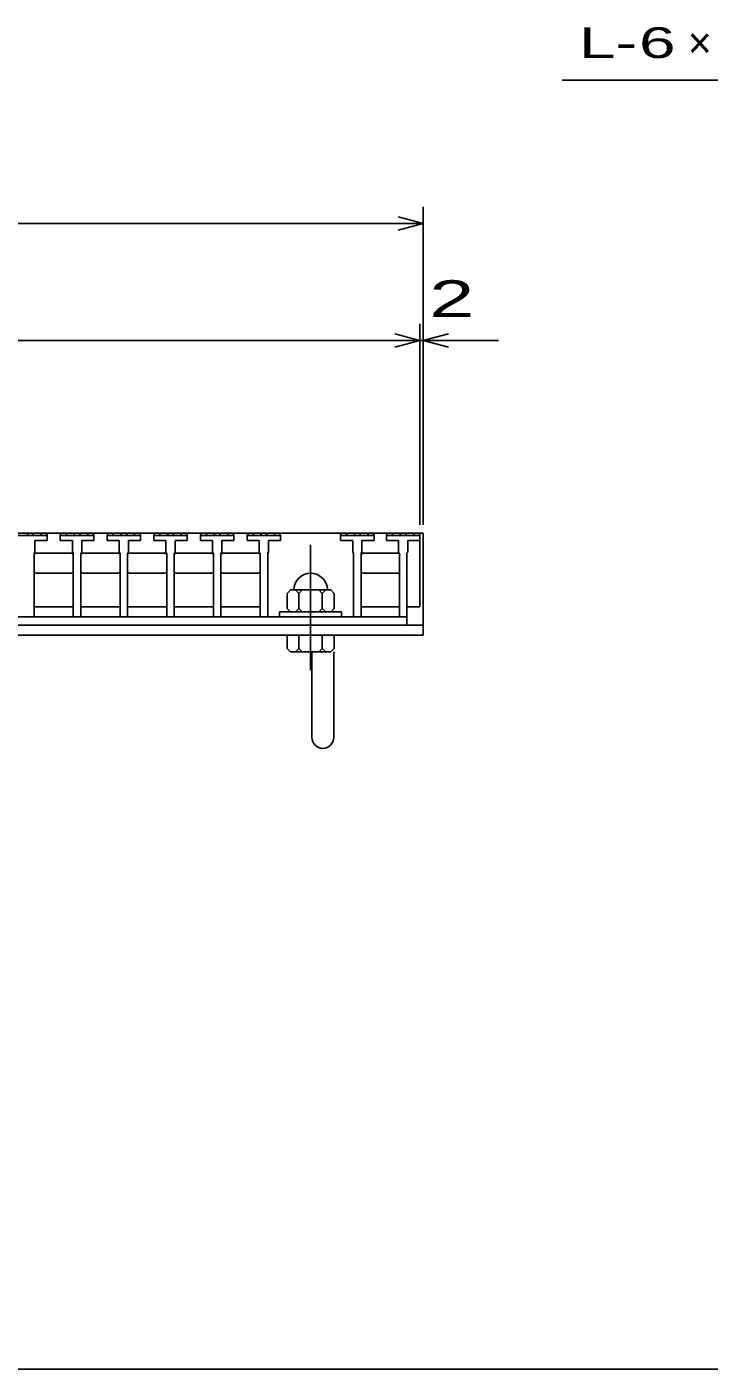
# Model space of a CAD drawing. Units: millimetres, scale not verified. Extents: x -1820 to 1731, y -1282 to 1054.
# Drawn here: x -587 to -179, y -1146 to -345 of the extents above; entities that cross this region are included whole.
import ezdxf
from ezdxf.enums import TextEntityAlignment as Align

# ---------------------------------------------------------------- set-up
doc = ezdxf.new("R2010")
doc.units = ezdxf.units.MM
doc.header["$LTSCALE"] = 10
doc.linetypes.add('CHAIN', pattern=[18.5, 12, -1.5, 3.5, -1.5])
for name, color, linetype, lineweight in [('0_2', 150, 'Continuous', 25), ('16', 3, 'Continuous', 25), ('19', 6, 'Continuous', 25), ('22', 2, 'Continuous', 25)]:
    doc.layers.add(name, color=color, linetype=linetype, lineweight=lineweight)
doc.styles.add('ベクトル', font='')
doc.styles.get('ベクトル').set_extended_font_data('ベクトル')

msp = doc.modelspace()

# ---------------------------------------------------------------- linework, layer by layer
at = {"layer": '0_2'}
msp.add_line((1731, -1146.5), (-1729, -1146.5), dxfattribs=at)
at = {"layer": '16'}
for p, q in [((-1348, -647), (-352, -647)), ((-574.7, -648.5), (-594.7, -648.5)), ((-586.65, -648.5), (-586.15, -647)), ((-586.15, -647), (-583.25, -647)), ((-583.25, -647), (-582.75, -648.5)), ((-578.6, -648.5), (-578.1, -647)), ((-578.1, -647), (-575.2, -647)), ((-575.2, -647), (-574.7, -648.5)), ((-574.7, -651.5), (-574.7, -648.5)), ((-566.8, -648.5), (-566.3, -647)), ((-566.8, -648.5), (-566.8, -651.5)), ((-546.8, -648.5), (-566.8, -648.5)), ((-566.3, -647), (-563.4, -647)), ((-563.4, -647), (-562.9, -648.5)), ((-558.75, -648.5), (-558.25, -647)), ((-558.25, -647), (-555.35, -647)), ((-555.35, -647), (-554.85, -648.5)), ((-550.7, -648.5), (-550.2, -647)), ((-550.2, -647), (-547.3, -647)), ((-547.3, -647), (-546.8, -648.5)), ((-546.8, -651.5), (-546.8, -648.5)), ((-538.9, -648.5), (-538.4, -647)), ((-538.9, -648.5), (-538.9, -651.5)), ((-518.9, -648.5), (-538.9, -648.5)), ((-538.4, -647), (-535.5, -647)), ((-535.5, -647), (-535, -648.5)), ((-530.85, -648.5), (-530.35, -647)), ((-530.35, -647), (-527.45, -647)), ((-527.45, -647), (-526.95, -648.5)), ((-522.8, -648.5), (-522.3, -647)), ((-522.3, -647), (-519.4, -647)), ((-519.4, -647), (-518.9, -648.5)), ((-518.9, -651.5), (-518.9, -648.5)), ((-511, -648.5), (-510.5, -647)), ((-511, -648.5), (-511, -651.5)), ((-491, -648.5), (-511, -648.5)), ((-510.5, -647), (-507.6, -647)), ((-507.6, -647), (-507.1, -648.5)), ((-502.95, -648.5), (-502.45, -647)), ((-502.45, -647), (-499.55, -647)), ((-499.55, -647), (-499.05, -648.5)), ((-494.9, -648.5), (-494.4, -647)), ((-494.4, -647), (-491.5, -647)), ((-491.5, -647), (-491, -648.5)), ((-491, -651.5), (-491, -648.5)), ((-483.1, -648.5), (-482.6, -647)), ((-483.1, -648.5), (-483.1, -651.5)), ((-463.1, -648.5), (-483.1, -648.5)), ((-482.6, -647), (-479.7, -647)), ((-479.7, -647), (-479.2, -648.5)), ((-475.05, -648.5), (-474.55, -647)), ((-474.55, -647), (-471.65, -647)), ((-471.65, -647), (-471.15, -648.5)), ((-467, -648.5), (-466.5, -647)), ((-466.5, -647), (-463.6, -647)), ((-463.6, -647), (-463.1, -648.5)), ((-463.1, -651.5), (-463.1, -648.5)), ((-455.2, -648.5), (-454.7, -647)), ((-455.2, -648.5), (-455.2, -651.5)), ((-435.2, -648.5), (-455.2, -648.5)), ((-454.7, -647), (-451.8, -647)), ((-451.8, -647), (-451.3, -648.5)), ((-447.15, -648.5), (-446.65, -647)), ((-446.65, -647), (-443.75, -647)), ((-443.75, -647), (-443.25, -648.5)), ((-439.1, -648.5), (-438.6, -647)), ((-438.6, -647), (-435.7, -647)), ((-435.7, -647), (-435.2, -648.5)), ((-435.2, -651.5), (-435.2, -648.5)), ((-399.4, -648.5), (-398.9, -647)), ((-399.4, -648.5), (-399.4, -651.5)), ((-379.4, -648.5), (-399.4, -648.5)), ((-398.9, -647), (-396, -647)), ((-396, -647), (-395.5, -648.5)), ((-391.35, -648.5), (-390.85, -647)), ((-390.85, -647), (-387.95, -647)), ((-387.95, -647), (-387.45, -648.5)), ((-383.3, -648.5), (-382.8, -647)), ((-382.8, -647), (-379.9, -647)), ((-379.9, -647), (-379.4, -648.5)), ((-379.4, -651.5), (-379.4, -648.5)), ((-372, -648.5), (-371.5, -647)), ((-372, -648.5), (-372, -651.5)), ((-352, -648.5), (-372, -648.5)), ((-371.5, -647), (-368.6, -647)), ((-368.6, -647), (-368.1, -648.5)), ((-363.95, -648.5), (-363.45, -647)), ((-363.45, -647), (-360.55, -647)), ((-360.55, -647), (-360.05, -648.5)), ((-355.9, -648.5), (-355.4, -647)), ((-355.4, -647), (-352.5, -647)), ((-352.5, -647), (-352, -648.5)), ((-352, -691), (-352, -647)), ((-352, -651.5), (-352, -648.5)), ((-581.95, -658.5), (-581.95, -651.5)), ((-581.95, -651.5), (-574.7, -651.5)), ((-566.8, -651.5), (-559.55, -651.5)), ((-559.55, -651.5), (-559.55, -658.5)), ((-554.05, -658.5), (-554.05, -651.5)), ((-554.05, -651.5), (-546.8, -651.5)), ((-538.9, -651.5), (-531.65, -651.5)), ((-531.65, -651.5), (-531.65, -658.5)), ((-526.15, -658.5), (-526.15, -651.5)), ((-526.15, -651.5), (-518.9, -651.5)), ((-511, -651.5), (-503.75, -651.5)), ((-503.75, -651.5), (-503.75, -658.5)), ((-498.25, -658.5), (-498.25, -651.5)), ((-498.25, -651.5), (-491, -651.5)), ((-483.1, -651.5), (-475.85, -651.5)), ((-475.85, -651.5), (-475.85, -658.5)), ((-470.35, -658.5), (-470.35, -651.5)), ((-470.35, -651.5), (-463.1, -651.5)), ((-455.2, -651.5), (-447.95, -651.5)), ((-447.95, -651.5), (-447.95, -658.5)), ((-442.45, -658.5), (-442.45, -651.5)), ((-442.45, -651.5), (-435.2, -651.5)), ((-399.4, -651.5), (-392.15, -651.5)), ((-392.15, -651.5), (-392.15, -658.5)), ((-386.65, -658.5), (-386.65, -651.5)), ((-386.65, -651.5), (-379.4, -651.5)), ((-372, -651.5), (-364.75, -651.5)), ((-364.75, -651.5), (-364.75, -658.5)), ((-359.25, -658.5), (-359.25, -651.5)), ((-359.25, -651.5), (-352, -651.5)), ((-582.45, -659), (-581.95, -658.5)), ((-582.45, -697), (-582.45, -659)), ((-582.45, -660), (-581.45, -659)), ((-581.45, -659), (-560.05, -659)), ((-560.05, -659), (-559.05, -660)), ((-559.55, -658.5), (-559.05, -659)), ((-559.05, -659), (-559.05, -697)), ((-554.55, -659), (-554.05, -658.5)), ((-554.55, -697), (-554.55, -659)), ((-554.55, -660), (-553.55, -659)), ((-553.55, -659), (-532.15, -659)), ((-532.15, -659), (-531.15, -660)), ((-531.65, -658.5), (-531.15, -659)), ((-531.15, -659), (-531.15, -697)), ((-526.65, -659), (-526.15, -658.5)), ((-526.65, -697), (-526.65, -659)), ((-526.65, -660), (-525.65, -659)), ((-525.65, -659), (-504.25, -659)), ((-504.25, -659), (-503.25, -660)), ((-503.75, -658.5), (-503.25, -659)), ((-503.25, -659), (-503.25, -697)), ((-498.75, -659), (-498.25, -658.5)), ((-498.75, -697), (-498.75, -659)), ((-498.75, -660), (-497.75, -659)), ((-497.75, -659), (-476.35, -659)), ((-476.35, -659), (-475.35, -660)), ((-475.85, -658.5), (-475.35, -659)), ((-475.35, -659), (-475.35, -697)), ((-470.85, -659), (-470.35, -658.5)), ((-470.85, -697), (-470.85, -659)), ((-470.85, -660), (-469.85, -659)), ((-469.85, -659), (-448.45, -659)), ((-448.45, -659), (-447.45, -660)), ((-447.95, -658.5), (-447.45, -659)), ((-447.45, -659), (-447.45, -697)), ((-442.95, -659), (-442.45, -658.5)), ((-442.95, -697), (-442.95, -659)), ((-392.15, -658.5), (-391.65, -659)), ((-391.65, -659), (-391.65, -697)), ((-387.15, -659), (-386.65, -658.5)), ((-387.15, -697), (-387.15, -659)), ((-387.15, -660), (-386.15, -659)), ((-386.15, -659), (-364.75, -659)), ((-364.75, -658.5), (-364.25, -659)), ((-364.75, -659), (-363.75, -660)), ((-364.25, -659), (-364.25, -697)), ((-359.75, -659), (-359.25, -658.5)), ((-359.75, -697), (-359.75, -659)), ((-581.45, -671), (-582.45, -670)), ((-560.05, -671), (-581.45, -671)), ((-559.05, -670), (-560.05, -671)), ((-553.55, -671), (-554.55, -670)), ((-532.15, -671), (-553.55, -671)), ((-531.15, -670), (-532.15, -671)), ((-525.65, -671), (-526.65, -670)), ((-504.25, -671), (-525.65, -671)), ((-503.25, -670), (-504.25, -671)), ((-497.75, -671), (-498.75, -670)), ((-476.35, -671), (-497.75, -671)), ((-475.35, -670), (-476.35, -671)), ((-469.85, -671), (-470.85, -670)), ((-448.45, -671), (-469.85, -671)), ((-447.45, -670), (-448.45, -671)), ((-386.15, -671), (-387.15, -670)), ((-364.75, -671), (-386.15, -671)), ((-363.75, -670), (-364.75, -671)), ((-429.3, -681), (-431.3, -683)), ((-405.3, -681), (-429.3, -681)), ((-424.3, -683), (-426.3, -681)), ((-422.3, -681), (-424.3, -683)), ((-410.3, -683), (-412.3, -681)), ((-408.3, -681), (-410.3, -683)), ((-403.3, -683), (-405.3, -681)), ((-431.3, -683), (-431.3, -692)), ((-424.3, -692), (-424.3, -683)), ((-410.3, -692), (-410.3, -683)), ((-403.3, -692), (-403.3, -683)), ((-1340.25, -697), (-359.75, -697)), ((-586.95, -697), (-582.45, -697)), ((-582.45, -691), (-559.05, -691)), ((-559.05, -697), (-554.55, -697)), ((-554.55, -691), (-531.15, -691)), ((-531.15, -697), (-526.65, -697)), ((-526.65, -691), (-503.25, -691)), ((-503.25, -697), (-498.75, -697)), ((-498.75, -691), (-475.35, -691)), ((-475.35, -697), (-470.85, -697)), ((-470.85, -691), (-447.45, -691)), ((-447.45, -697), (-442.95, -697)), ((-435.8, -697), (-435.8, -694)), ((-435.8, -694), (-398.8, -694)), ((-398.8, -697), (-435.8, -697)), ((-431.3, -692), (-429.3, -694)), ((-426.3, -694), (-424.3, -692)), ((-424.3, -692), (-422.3, -694)), ((-412.3, -694), (-410.3, -692)), ((-410.3, -692), (-408.3, -694)), ((-405.3, -694), (-403.3, -692)), ((-398.8, -694), (-398.8, -697)), ((-391.65, -697), (-387.15, -697)), ((-387.15, -691), (-364.25, -691)), ((-364.25, -697), (-359.75, -697)), ((-359.75, -691), (-352, -691)), ((-359.75, -697), (-359.75, -702)), ((-359.75, -702), (-1340.25, -702))]:
    msp.add_line(p, q, dxfattribs=at)
at = {"layer": '16', "linetype": 'CHAIN'}
msp.add_line((-417.3, -654), (-417.3, -729), dxfattribs=at)
at = {"layer": '16'}
msp.add_arc((-417.3, -681), 10, 0, 180, dxfattribs=at)
at = {"layer": '19'}
for p, q in [((-352, -647), (-350, -647)), ((-350, -647), (-350, -702)), ((-1350, -702), (-350, -702)), ((-350, -702), (-350, -708)), ((-350, -708), (-1350, -708)), ((-431.3, -716), (-431.3, -708)), ((-431.3, -708), (-403.3, -708)), ((-424.3, -716), (-424.3, -708)), ((-410.3, -716), (-410.3, -708)), ((-403.3, -716), (-403.3, -708)), ((-431.3, -716), (-429.3, -718)), ((-429.3, -718), (-405.3, -718)), ((-424.3, -716), (-426.3, -718)), ((-422.3, -718), (-424.3, -716)), ((-416.5, -769.11), (-416.5, -718)), ((-410.3, -716), (-412.3, -718)), ((-408.3, -718), (-410.3, -716)), ((-405.3, -718), (-403.3, -716)), ((-403.5, -769.11), (-403.5, -718))]:
    msp.add_line(p, q, dxfattribs=at)
msp.add_arc((-410, -769.11), 6.5, 180, 0, dxfattribs=at)
at = {"layer": '22', "color": 4}
for p, q in [((-267, -376.5), (-67, -376.5)), ((-350, -642), (-350, -452)), ((-1350, -462), (-350, -462)), ((-350, -462), (-365, -458)), ((-365, -466), (-350, -462)), ((-352, -532), (-367, -528)), ((-352, -642), (-352, -522)), ((-350, -642), (-350, -522)), ((-350, -532), (-335, -528)), ((-1348, -532), (-352, -532)), ((-367, -536), (-352, -532)), ((-352, -532), (-350, -532)), ((-335, -536), (-350, -532)), ((-350, -532), (-305, -532))]:
    msp.add_line(p, q, dxfattribs=at)

# ---------------------------------------------------------------- texts
at = {"layer": '22', "style": 'ベクトル'}
for s, height, width, p in [(' 6 ', 18.33, 1.6, (-232, -354)), ('L-', 18.33, 1.6, (-257, -354)), (' 2 ', 21.99, 1.65, (-360, -507))]:
    msp.add_text(s, height=height, dxfattribs=dict(at, width=width)).set_placement(p, align=Align.MIDDLE_LEFT)
msp.add_text('×', height=18.33, dxfattribs=at).set_placement((-192, -354), align=Align.MIDDLE_LEFT)

doc.saveas('drawing.dxf')
